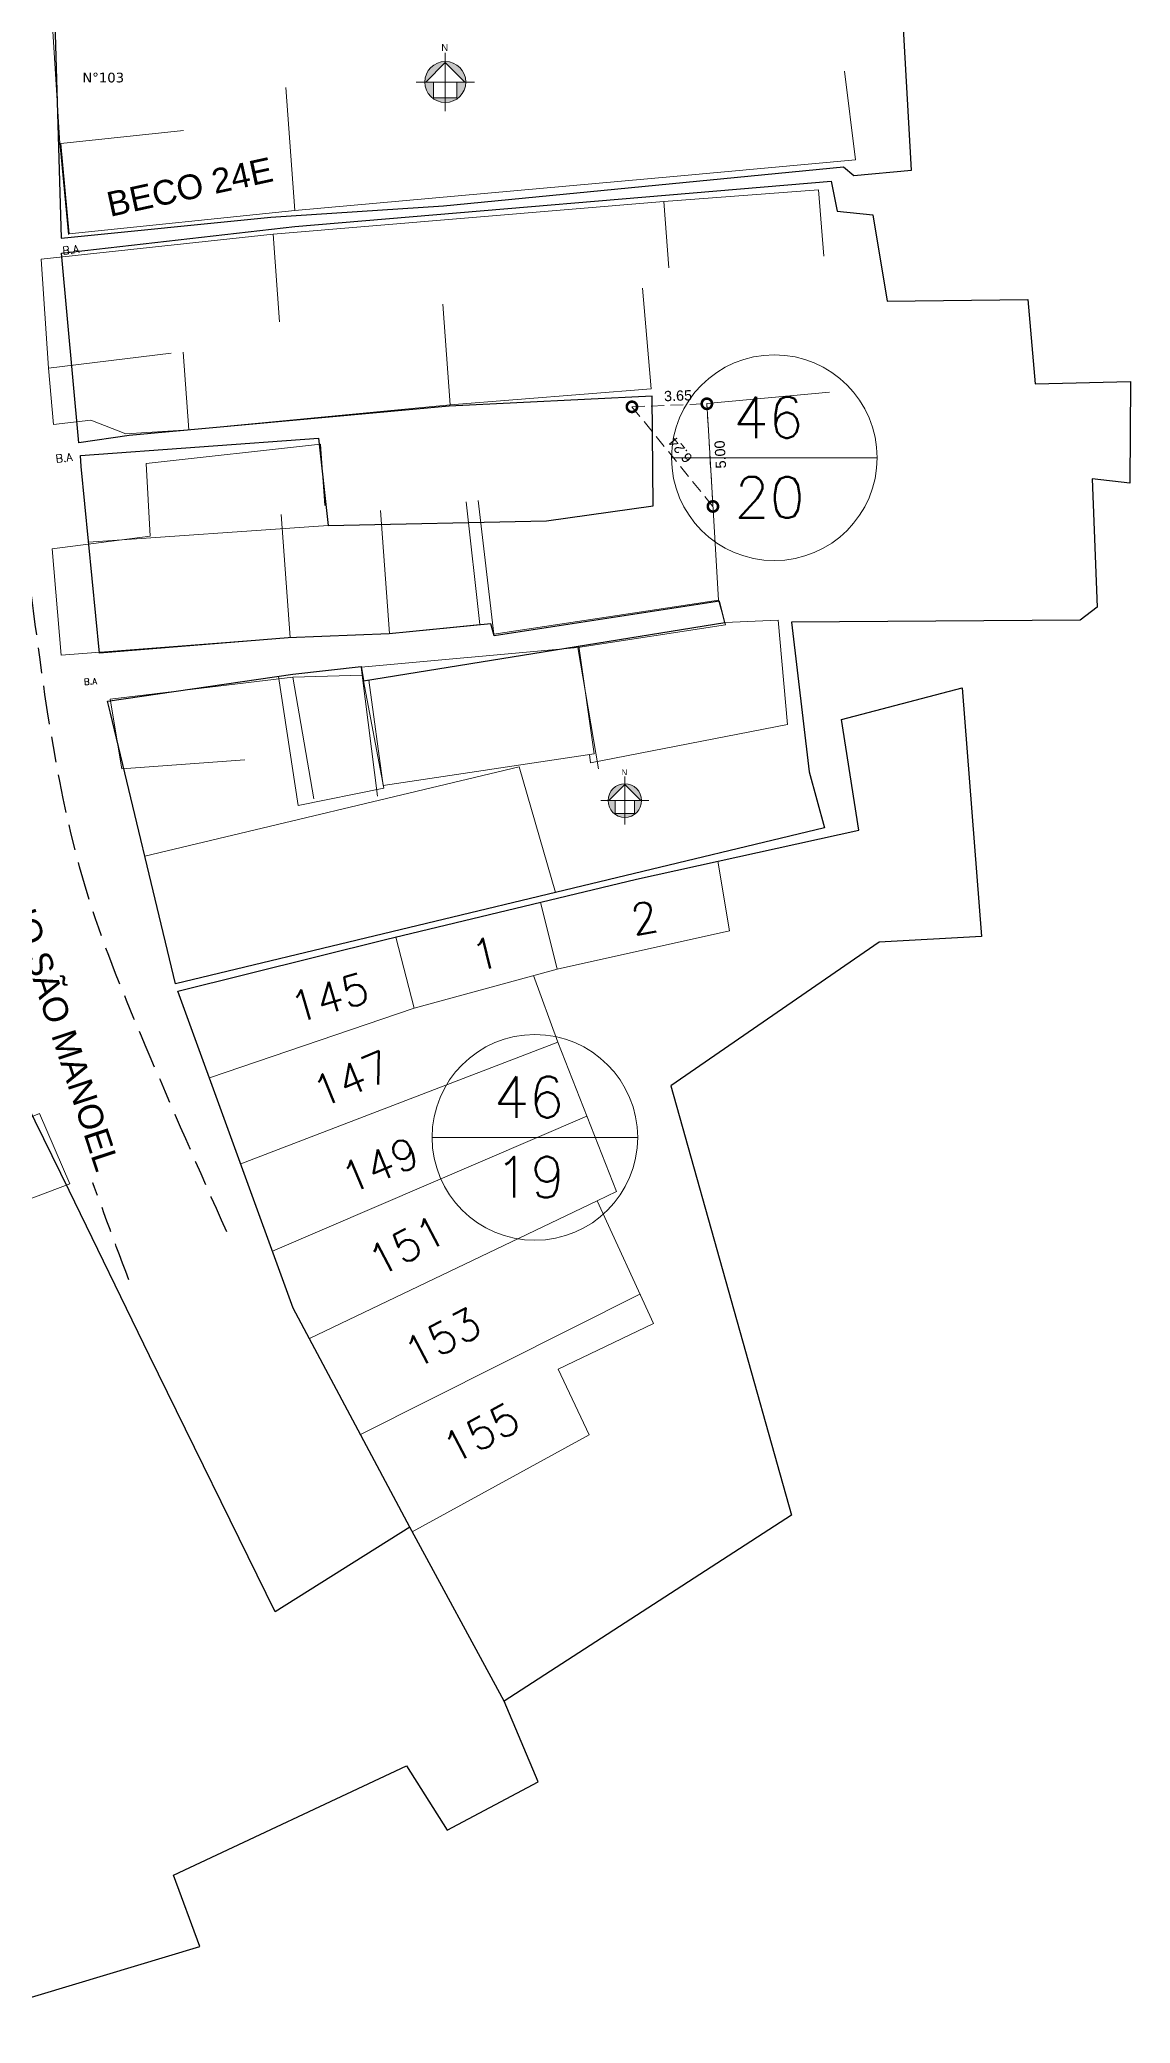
# Model space of a CAD drawing. Header units: metres. Extents: x 359188 to 359409, y 7352322 to 7352892.
# Drawn here: x 359281.7 to 359334.7, y 7352325.6 to 7352422 of the extents above; entities that cross this region are included whole.
import ezdxf
from ezdxf.enums import TextEntityAlignment as Align

# ---------------------------------------------------------------- set-up
doc = ezdxf.new("R2010")
doc.units = ezdxf.units.M
doc.header["$LTSCALE"] = 2.5
doc.set_wipeout_variables(frame=1)
doc.linetypes.add('AVT-LIN-ESTRADA DE TERRA', pattern=[0.7, 0.3, -0.1, 0.2, -0.1])
doc.linetypes.add('DLT-STY-LIN-HIDDEN', pattern=[0.375, 0.25, -0.125])
doc.layers.get('0').update_dxf_attribs({"color": 255, "lineweight": 13})
for name, color, linetype in [('0-quadras', 6, 'Continuous'), ('_COTAS', 1, 'Continuous'), ('ZZ-Carimbo Texto', 7, 'Continuous')]:
    doc.layers.add(name, color=color, linetype=linetype)
for name, color, linetype, lineweight, true_color in [('AVT-LT-CAD-ETIQUETA NUMERO DE CASA', 252, 'Continuous', 0, 0x858585), ('AVT-LT-URB-DIVISA TERRENO OU AL PREDIAL', 251, 'Continuous', 13, 0x5c5c5c), ('AVT-LT-VIA-ESTRADA DE TERRA', 8, 'AVT-LIN-ESTRADA DE TERRA', 30, 0x787878), ('AVT-PL-CAR-MARCO NORTE', 8, 'Continuous', 0, 0x828282)]:
    doc.layers.add(name, color=color, linetype=linetype, lineweight=lineweight, true_color=true_color)
for name, color, linetype, lineweight in [('COTAS', 7, 'Continuous', 9), ('DLT-C3-PRF-TUBULAÇÃO 3D -COLETOR', 2, 'Continuous', 20), ('TEXTO', 7, 'Continuous', 9)]:
    doc.layers.add(name, color=color, linetype=linetype, lineweight=lineweight)
doc.styles.add('CARIMBO', font='arial.ttf', dxfattribs={"height": 2})
doc.styles.add('Padrao', font='romans.shx', dxfattribs={"height": 1.5})
doc.styles.add('PV_GAZ', font='arial.ttf', dxfattribs={"height": 0.5})
doc.styles.add('ROMANS', font='romans.shx', dxfattribs={"height": 0.65})
doc.styles.add('ROMANS 1.50', font='romans.shx', dxfattribs={"height": 1.5})
doc.styles.add('SABESP', font='ROMANS.shx')
doc.styles.get("Standard").update_dxf_attribs({"font": 'arial.ttf'})
doc.dimstyles.new('COTA AMARRAÇÃO 1_500', dxfattribs={"dimtxt": 1.5, "dimasz": 0.018, "dimexe": 0.04, "dimexo": 0.025, "dimgap": 0.5, "dimtad": 1, "dimzin": 0, "dimdsep": 46, "dimtxsty": 'ROMANS 1.50', "dimblk": 'DOTSMALL', "dimcen": 0.09, "dimclrd": 251, "dimclre": 251, "dimclrt": 2, "dimadec": 0, "dimazin": 0, "dimtfac": 1, "dimtofl": 0, "dimtmove": 0, "dimatfit": 3, "dimldrblk": 'DOTSMALL', "dimfxl": 1, "dimtolj": 1, "dimtzin": 0, "dimlwd": 5, "dimlwe": 0, "dimarcsym": 0})

# ---------------------------------------------------------------- blocks, each defined once
blk = doc.blocks.new('_DotSmall')
at = {"color": 0, "linetype": 'ByBlock', "const_width": 0.5}
blk.add_lwpolyline([(-0.0625, 0, 1), (0.0625, 0, 1)], format="xyb", close=True, dxfattribs=at)
blk = doc.blocks.new('*D75')
at = {"layer": '_COTAS', "color": 8, "lineweight": 0, "true_color": 0x828282, "transparency": 16777216}
for p, q in [((359314.118, 7352404.332), (359314.111, 7352404.332)), ((359314.414, 7352399.341), (359314.406, 7352399.341))]:
    blk.add_line(p, q, dxfattribs=at)
at = {"layer": '_COTAS', "color": 251, "linetype": 'DLT-STY-LIN-HIDDEN', "lineweight": 5, "transparency": 16777216}
blk.add_line((359314.426, 7352399.342), (359314.131, 7352404.333), dxfattribs=at)
at = {"layer": 'Defpoints', "color": 0, "transparency": 16777216}
for p in [(359314.131, 7352404.333), (359314.131, 7352404.333), (359314.426, 7352399.342)]:
    blk.add_point(p, dxfattribs=at)
at = {"layer": '_COTAS', "color": 251, "lineweight": 5, "transparency": 16777216}
for p, rotation in [((359314.131, 7352404.333), 93.38708579749985), ((359314.426, 7352399.342), 273.3870857974999)]:
    blk.add_blockref('_DotSmall', p, dxfattribs=dict(at, rotation=rotation))
at = {"layer": '_COTAS', "color": 2, "transparency": 16777216, "insert": (359314.783, 7352401.867), "char_height": 0.5, "attachment_point": 5, "rotation": 93.38709, "style": 'PV_GAZ'}
blk.add_mtext('\\A1;5.00', dxfattribs=at)
blk = doc.blocks.new('AVT-PL-MARCO_NORTE')
at = {"layer": 'AVT-PL-CAR-MARCO NORTE', "linetype": 'Continuous', "ltscale": 0.05}
h = blk.add_hatch(color=2, dxfattribs=at)
h.paths.add_polyline_path([(3.46, 0), (3.63, 0, 0.414214), (0, 3.63), (0, 3.46)])
h.paths.add_polyline_path([(3.63, 0), (2.07, 0), (2.07, -2.77), (0, -2.77), (0, -3.63, 0.414214)])
h.paths.add_polyline_path([(0, -2.77), (-2.07, -2.77), (-2.07, 0), (-3.46, 0), (-3.63, 0, 0.414214), (0, -3.63)])
h.paths.add_polyline_path([(0, 3.46), (0, 3.63, 0.414214), (-3.63, 0), (-3.46, 0)])
at = {"layer": 'AVT-PL-CAR-MARCO NORTE', "color": 1, "linetype": 'Continuous', "ltscale": 0.05}
for p, q in [((0, 5.18), (0, -5.18)), ((5.18, 0), (-5.18, 0))]:
    blk.add_line(p, q, dxfattribs=at)
at = {"layer": 'AVT-PL-CAR-MARCO NORTE', "color": 8, "linetype": 'Continuous', "ltscale": 0.05}
blk.add_lwpolyline([(2.07, -2.77), (-2.07, -2.77), (-2.07, 0), (-3.46, 0), (0, 3.46), (3.46, 0), (2.07, 0)], close=True, dxfattribs=at)
blk.add_circle((0, 0), 3.63, dxfattribs=at)
blk.add_solid([(-3.46, 0), (-3.46, 0), (0, 3.46)], dxfattribs=at)
at = {"layer": 'AVT-PL-CAR-MARCO NORTE', "color": 2, "linetype": 'Continuous', "ltscale": 0.05}
blk.add_text('N', height=1.21, dxfattribs=at).set_placement((-0.71, 5.52))
blk = doc.blocks.new('A$C01db1aad')
at = {"layer": 'AVT-PL-CAR-MARCO NORTE', "ltscale": 2.5, "xscale": 1.5, "yscale": 1.5}
blk.add_blockref('AVT-PL-MARCO_NORTE', (0, 0), dxfattribs=at)
blk = doc.blocks.new('*D174')
at = {"layer": '_COTAS', "color": 8, "lineweight": 0, "true_color": 0x828282, "transparency": 16777216}
for p, q in [((359314.118, 7352404.332), (359314.111, 7352404.332)), ((359314.414, 7352399.341), (359314.406, 7352399.341))]:
    blk.add_line(p, q, dxfattribs=at)
at = {"layer": '_COTAS', "color": 251, "linetype": 'DLT-STY-LIN-HIDDEN', "lineweight": 5, "transparency": 16777216}
blk.add_line((359314.426, 7352399.342), (359314.131, 7352404.333), dxfattribs=at)
at = {"layer": 'Defpoints', "color": 0, "transparency": 16777216}
for p in [(359314.131, 7352404.333), (359314.131, 7352404.333), (359314.426, 7352399.342)]:
    blk.add_point(p, dxfattribs=at)
at = {"layer": '_COTAS', "color": 251, "lineweight": 5, "transparency": 16777216}
for p, rotation in [((359314.131, 7352404.333), 93.38708579749985), ((359314.426, 7352399.342), 273.3870857974999)]:
    blk.add_blockref('_DotSmall', p, dxfattribs=dict(at, rotation=rotation))
at = {"layer": '_COTAS', "color": 2, "transparency": 16777216, "insert": (359314.783, 7352401.867), "char_height": 0.5, "attachment_point": 5, "rotation": 93.38709, "style": 'PV_GAZ'}
blk.add_mtext('\\A1;5.00', dxfattribs=at)
blk = doc.blocks.new('*D179')
at = {"layer": '_COTAS', "color": 8, "lineweight": 0, "true_color": 0x828282, "transparency": 16777216}
for p, q in [((359314.118, 7352404.332), (359314.111, 7352404.332)), ((359314.414, 7352399.341), (359314.406, 7352399.341))]:
    blk.add_line(p, q, dxfattribs=at)
at = {"layer": '_COTAS', "color": 251, "linetype": 'DLT-STY-LIN-HIDDEN', "lineweight": 5, "transparency": 16777216}
blk.add_line((359314.426, 7352399.342), (359314.131, 7352404.333), dxfattribs=at)
at = {"layer": 'Defpoints', "color": 0, "transparency": 16777216}
for p in [(359314.131, 7352404.333), (359314.131, 7352404.333), (359314.426, 7352399.342)]:
    blk.add_point(p, dxfattribs=at)
at = {"layer": '_COTAS', "color": 251, "lineweight": 5, "transparency": 16777216}
for p, rotation in [((359314.131, 7352404.333), 93.38708579749985), ((359314.426, 7352399.342), 273.3870857974999)]:
    blk.add_blockref('_DotSmall', p, dxfattribs=dict(at, rotation=rotation))
at = {"layer": '_COTAS', "color": 2, "transparency": 16777216, "insert": (359314.783, 7352401.867), "char_height": 0.5, "attachment_point": 5, "rotation": 93.38709, "style": 'PV_GAZ'}
blk.add_mtext('\\A1;5.00', dxfattribs=at)
blk = doc.blocks.new('*D200')
at = {"layer": '_COTAS', "color": 251, "linetype": 'DLT-STY-LIN-HIDDEN', "lineweight": 5, "transparency": 16777216}
blk.add_line((359314.426, 7352399.342), (359310.487, 7352404.185), dxfattribs=at)
at = {"layer": '_COTAS', "color": 8, "lineweight": 0, "true_color": 0x828282, "transparency": 16777216}
for p, q in [((359310.496, 7352404.193), (359310.502, 7352404.198)), ((359314.416, 7352399.334), (359314.41, 7352399.329))]:
    blk.add_line(p, q, dxfattribs=at)
at = {"layer": 'Defpoints', "color": 0, "transparency": 16777216}
for p in [(359310.487, 7352404.185), (359310.487, 7352404.185), (359314.426, 7352399.342)]:
    blk.add_point(p, dxfattribs=at)
at = {"layer": '_COTAS', "color": 251, "lineweight": 5, "transparency": 16777216}
for p, rotation in [((359310.487, 7352404.185), 129.1238392439765), ((359314.426, 7352399.342), 309.1238392439765)]:
    blk.add_blockref('_DotSmall', p, dxfattribs=dict(at, rotation=rotation))
at = {"layer": '_COTAS', "color": 2, "transparency": 16777216, "insert": (359312.848, 7352402.082), "char_height": 0.5, "attachment_point": 5, "rotation": 129.12384, "style": 'PV_GAZ'}
blk.add_mtext('\\A1;6.24', dxfattribs=at)
blk = doc.blocks.new('*D201')
at = {"layer": '_COTAS', "color": 8, "lineweight": 0, "true_color": 0x828282, "transparency": 16777216}
for p, q in [((359314.118, 7352404.332), (359314.111, 7352404.332)), ((359314.414, 7352399.341), (359314.406, 7352399.341))]:
    blk.add_line(p, q, dxfattribs=at)
at = {"layer": '_COTAS', "color": 251, "linetype": 'DLT-STY-LIN-HIDDEN', "lineweight": 5, "transparency": 16777216}
blk.add_line((359314.426, 7352399.342), (359314.131, 7352404.333), dxfattribs=at)
at = {"layer": 'Defpoints', "color": 0, "transparency": 16777216}
for p in [(359314.131, 7352404.333), (359314.131, 7352404.333), (359314.426, 7352399.342)]:
    blk.add_point(p, dxfattribs=at)
at = {"layer": '_COTAS', "color": 251, "lineweight": 5, "transparency": 16777216}
for p, rotation in [((359314.131, 7352404.333), 93.38708579749985), ((359314.426, 7352399.342), 273.3870857974999)]:
    blk.add_blockref('_DotSmall', p, dxfattribs=dict(at, rotation=rotation))
at = {"layer": '_COTAS', "color": 2, "transparency": 16777216, "insert": (359314.783, 7352401.867), "char_height": 0.5, "attachment_point": 5, "rotation": 93.38709, "style": 'PV_GAZ'}
blk.add_mtext('\\A1;5.00', dxfattribs=at)

msp = doc.modelspace()

# ---------------------------------------------------------------- linework, layer by layer
at = {"color": 6, "flags": 128}
for points in [[(359284.066, 7352397.612), (359295.713, 7352398.415)], [(359308.431, 7352387.278), (359308.476, 7352386.87), (359318.058, 7352388.738), (359317.605, 7352393.806), (359315, 7352393.701)], [(359297.685, 7352390.902), (359298.389, 7352385.775), (359308.647, 7352387.31), (359307.909, 7352392.555)], [(359293.301, 7352391.08), (359294.25, 7352384.797), (359298.415, 7352385.638), (359297.441, 7352390.863)], [(359306.849, 7352376.853), (359315.238, 7352378.706), (359314.657, 7352382.095)], [(359299.897, 7352374.952), (359306.849, 7352376.853), (359306.035, 7352380.099)], [(359299.897, 7352374.952), (359299.001, 7352378.404)], [(359305.701, 7352376.539), (359306.878, 7352373.3)], [(359289.946, 7352371.559), (359299.897, 7352374.952)], [(359291.465, 7352367.388), (359306.878, 7352373.3), (359309.743, 7352366.046), (359308.794, 7352365.578)], [(359293.009, 7352363.146), (359308.299, 7352369.702)], [(359294.805, 7352358.893), (359308.794, 7352365.578), (359311.532, 7352359.625), (359306.898, 7352357.401), (359308.403, 7352354.214), (359299.805, 7352349.489)], [(359297.283, 7352354.231), (359310.877, 7352361.048)]]:
    msp.add_lwpolyline(points, dxfattribs=at)
at = {"layer": '0-quadras', "color": 5, "lineweight": 30, "ltscale": 0.3}
msp.add_lwpolyline([(359298.497, 7352378.282), (359310.709, 7352381.225), (359321.513, 7352383.606), (359320.679, 7352388.979), (359326.538, 7352390.53), (359327.486, 7352378.442), (359322.517, 7352378.155), (359312.38, 7352371.179), (359318.24, 7352350.299), (359304.272, 7352341.256), (359299.68, 7352349.719), (359294.021, 7352360.369), (359288.408, 7352375.782)], close=True, dxfattribs=at)
at = {"layer": '_COTAS', "color": 251, "linetype": 'DLT-STY-LIN-HIDDEN', "lineweight": 5}
msp.add_line((359310.487, 7352404.185, 1.607), (359314.131, 7352404.333, 1.607), dxfattribs=at)
at = {"layer": '_COTAS', "color": 8, "lineweight": 0, "true_color": 0x828282}
for p, q in [((359310.487, 7352404.173, 1.607), (359310.487, 7352404.165, 1.607)), ((359314.131, 7352404.321, 1.607), (359314.131, 7352404.313, 1.607)), ((359314.131, 7352404.321, 1.607), (359314.131, 7352404.313, 1.607)), ((359314.131, 7352404.321, 1.607), (359314.131, 7352404.313, 1.607)), ((359314.131, 7352404.321, 1.607), (359314.131, 7352404.313, 1.607))]:
    msp.add_line(p, q, dxfattribs=at)
at = {"layer": 'AVT-LT-URB-DIVISA TERRENO OU AL PREDIAL', "elevation": 1.828, "flags": 128}
msp.add_lwpolyline([(359283.094, 7352412.556), (359282.675, 7352417.005), (359282.321, 7352422.428), (359282.052, 7352427.291)], dxfattribs=at)
at = {"layer": 'AVT-LT-URB-DIVISA TERRENO OU AL PREDIAL', "ltscale": 2.5}
for points in [[(359320.818, 7352420.498), (359321.363, 7352416.196), (359312.681, 7352415.391), (359294.096, 7352413.723), (359283.118, 7352412.594), (359282.722, 7352416.978), (359288.688, 7352417.612)], [(359320.818, 7352420.498), (359321.363, 7352416.196), (359312.681, 7352415.391), (359294.096, 7352413.723), (359283.118, 7352412.594), (359282.722, 7352416.978), (359288.688, 7352417.612)], [(359320.818, 7352420.498), (359321.363, 7352416.196), (359312.681, 7352415.391), (359294.096, 7352413.723), (359283.118, 7352412.594), (359282.722, 7352416.978), (359288.688, 7352417.612)], [(359312.276, 7352410.935), (359312.03, 7352414.159), (359319.555, 7352414.734), (359319.825, 7352411.513)], [(359312.276, 7352410.935), (359312.03, 7352414.159), (359319.555, 7352414.734), (359319.825, 7352411.513)], [(359312.276, 7352410.935), (359312.03, 7352414.159), (359319.555, 7352414.734), (359319.825, 7352411.513)], [(359320.093, 7352404.904), (359314.13, 7352404.34), (359314.186, 7352403.302)], [(359320.093, 7352404.904), (359314.13, 7352404.34), (359314.186, 7352403.302)], [(359320.093, 7352404.904), (359314.13, 7352404.34), (359314.186, 7352403.302)], [(359303.01, 7352399.626), (359303.765, 7352393.128), (359314.702, 7352394.78), (359314.186, 7352403.302)], [(359303.01, 7352399.626), (359303.765, 7352393.128), (359314.702, 7352394.78), (359314.186, 7352403.302)], [(359303.01, 7352399.626), (359303.765, 7352393.128), (359314.702, 7352394.78), (359314.186, 7352403.302)], [(359314.702, 7352394.78), (359315.029, 7352393.591), (359307.852, 7352392.492), (359297.326, 7352391.533), (359297.362, 7352391.135), (359294.001, 7352391.049), (359285.12, 7352389.98), (359285.677, 7352386.58), (359291.66, 7352387.031)], [(359314.702, 7352394.78), (359315.029, 7352393.591), (359307.852, 7352392.492), (359297.326, 7352391.533), (359297.362, 7352391.135), (359294.001, 7352391.049), (359285.12, 7352389.98), (359285.677, 7352386.58), (359291.66, 7352387.031)], [(359314.702, 7352394.78), (359315.029, 7352393.591), (359307.852, 7352392.492), (359297.326, 7352391.533), (359297.362, 7352391.135), (359294.001, 7352391.049), (359285.12, 7352389.98), (359285.677, 7352386.58), (359291.66, 7352387.031)], [(359297.362, 7352391.135), (359298.114, 7352385.254)], [(359297.362, 7352391.135), (359298.114, 7352385.254)], [(359297.362, 7352391.135), (359298.114, 7352385.254)], [(359277.064, 7352364.108), (359283.151, 7352366.416), (359281.679, 7352369.836), (359268.982, 7352364.691), (359262.258, 7352362.266)], [(359277.064, 7352364.108), (359283.151, 7352366.416), (359281.679, 7352369.836), (359268.982, 7352364.691), (359262.258, 7352362.266)], [(359277.064, 7352364.108), (359283.151, 7352366.416), (359281.679, 7352369.836), (359268.982, 7352364.691), (359262.258, 7352362.266)]]:
    msp.add_lwpolyline(points, dxfattribs=at)
for points, elevation in [([(359294.096, 7352413.723), (359293.661, 7352419.707)], 1.743), ([(359294.096, 7352413.723), (359293.661, 7352419.707)], 1.743), ([(359294.096, 7352413.723), (359293.661, 7352419.707)], 1.743), ([(359293.039, 7352412.579), (359312.03, 7352414.159)], 1.786), ([(359293.039, 7352412.579), (359312.03, 7352414.159)], 1.786), ([(359293.039, 7352412.579), (359312.03, 7352414.159)], 1.786), ([(359282.122, 7352406.06), (359281.754, 7352411.358), (359293.039, 7352412.579), (359293.348, 7352408.322)], 1.812), ([(359282.122, 7352406.06), (359281.754, 7352411.358), (359293.039, 7352412.579), (359293.348, 7352408.322)], 1.812), ([(359282.122, 7352406.06), (359281.754, 7352411.358), (359293.039, 7352412.579), (359293.348, 7352408.322)], 1.812), ([(359282.122, 7352406.059), (359282.358, 7352403.327), (359284.169, 7352403.529), (359285.879, 7352402.868), (359288.94, 7352403.061), (359301.648, 7352404.274), (359311.429, 7352405.053), (359310.993, 7352409.958)], 1.811), ([(359282.122, 7352406.059), (359282.358, 7352403.327), (359284.169, 7352403.529), (359285.879, 7352402.868), (359288.94, 7352403.061), (359301.648, 7352404.274), (359311.429, 7352405.053), (359310.993, 7352409.958)], 1.811), ([(359282.122, 7352406.059), (359282.358, 7352403.327), (359284.169, 7352403.529), (359285.879, 7352402.868), (359288.94, 7352403.061), (359301.648, 7352404.274), (359311.429, 7352405.053), (359310.993, 7352409.958)], 1.811), ([(359301.648, 7352404.274), (359301.292, 7352409.174)], 1.829), ([(359301.648, 7352404.274), (359301.292, 7352409.174)], 1.829), ([(359301.648, 7352404.274), (359301.292, 7352409.174)], 1.829), ([(359282.122, 7352406.059), (359288.077, 7352406.793)], 1.811), ([(359282.122, 7352406.059), (359288.077, 7352406.793)], 1.811), ([(359282.122, 7352406.059), (359288.077, 7352406.793)], 1.811), ([(359288.94, 7352403.061), (359288.665, 7352406.842)], 1.833), ([(359288.94, 7352403.061), (359288.665, 7352406.842)], 1.833), ([(359288.94, 7352403.061), (359288.665, 7352406.842)], 1.833), ([(359287.056, 7352397.89), (359286.864, 7352401.437), (359295.349, 7352402.377), (359295.549, 7352399.384)], 2.395), ([(359287.056, 7352397.89), (359286.864, 7352401.437), (359295.349, 7352402.377), (359295.549, 7352399.384)], 2.395), ([(359287.056, 7352397.89), (359286.864, 7352401.437), (359295.349, 7352402.377), (359295.549, 7352399.384)], 2.395), ([(359287.056, 7352397.89), (359282.298, 7352397.279), (359282.737, 7352392.119), (359293.865, 7352392.971), (359298.703, 7352393.157), (359303.091, 7352393.599), (359302.425, 7352399.562)], 2.395), ([(359287.056, 7352397.89), (359282.298, 7352397.279), (359282.737, 7352392.119), (359293.865, 7352392.971), (359298.703, 7352393.157), (359303.091, 7352393.599), (359302.425, 7352399.562)], 2.395), ([(359287.056, 7352397.89), (359282.298, 7352397.279), (359282.737, 7352392.119), (359293.865, 7352392.971), (359298.703, 7352393.157), (359303.091, 7352393.599), (359302.425, 7352399.562)], 2.395), ([(359293.865, 7352392.971), (359293.43, 7352398.955)], 1.734), ([(359293.865, 7352392.971), (359293.43, 7352398.955)], 1.734), ([(359293.865, 7352392.971), (359293.43, 7352398.955)], 1.734), ([(359298.703, 7352393.157), (359298.268, 7352399.141)], 1.748), ([(359298.703, 7352393.157), (359298.268, 7352399.141)], 1.748), ([(359298.703, 7352393.157), (359298.268, 7352399.141)], 1.748), ([(359307.852, 7352392.492), (359308.862, 7352386.578)], 1.937), ([(359307.852, 7352392.492), (359308.862, 7352386.578)], 1.937), ([(359307.852, 7352392.492), (359308.862, 7352386.578)], 1.937), ([(359294.001, 7352391.049), (359295.011, 7352385.135)], 1.76), ([(359294.001, 7352391.049), (359295.011, 7352385.135)], 1.76), ([(359294.001, 7352391.049), (359295.011, 7352385.135)], 1.76)]:
    msp.add_lwpolyline(points, dxfattribs=dict(at, elevation=elevation))
at = {"layer": 'AVT-LT-VIA-ESTRADA DE TERRA', "ltscale": 2.5}
for points, knots in [([(359286.023, 7352361.738), (359285.21, 7352363.916), (359283.167, 7352369.388), (359280.529, 7352377.692), (359278.104, 7352386.779), (359276.405, 7352394.537), (359275.388, 7352401.333), (359275.081, 7352408.523), (359275.005, 7352413.661), (359274.955, 7352417.008)], [0, 0, 0, 0, 6.973267, 17.522085, 26.122476, 35.181025, 41.336948, 46.70778, 56.753171, 56.753171, 56.753171, 56.753171]), ([(359286.023, 7352361.738), (359285.21, 7352363.916), (359283.167, 7352369.388), (359280.529, 7352377.692), (359278.104, 7352386.779), (359276.405, 7352394.537), (359275.388, 7352401.333), (359275.081, 7352408.523), (359275.005, 7352413.661), (359274.955, 7352417.008)], [0, 0, 0, 0, 6.973267, 17.522085, 26.122476, 35.181025, 41.336948, 46.70778, 56.753171, 56.753171, 56.753171, 56.753171]), ([(359286.023, 7352361.738), (359285.21, 7352363.916), (359283.167, 7352369.388), (359280.529, 7352377.692), (359278.104, 7352386.779), (359276.405, 7352394.537), (359275.388, 7352401.333), (359275.081, 7352408.523), (359275.005, 7352413.661), (359274.955, 7352417.008)], [0, 0, 0, 0, 6.973267, 17.522085, 26.122476, 35.181025, 41.336948, 46.70778, 56.753171, 56.753171, 56.753171, 56.753171]), ([(359290.781, 7352364.072), (359289.451, 7352367.091), (359287.11, 7352372.408), (359283.109, 7352382.017), (359281.555, 7352392.574), (359280.258, 7352403.471), (359280.099, 7352411.416), (359279.869, 7352415.837), (359279.79, 7352417.35)], [0, 0, 0, 0, 9.905652, 17.44075, 31.12316, 41.652963, 50.389206, 54.93495, 54.93495, 54.93495, 54.93495]), ([(359290.781, 7352364.072), (359289.451, 7352367.091), (359287.11, 7352372.408), (359283.109, 7352382.017), (359281.555, 7352392.574), (359280.258, 7352403.471), (359280.099, 7352411.416), (359279.869, 7352415.837), (359279.79, 7352417.35)], [0, 0, 0, 0, 9.905652, 17.44075, 31.12316, 41.652963, 50.389206, 54.93495, 54.93495, 54.93495, 54.93495]), ([(359290.781, 7352364.072), (359289.451, 7352367.091), (359287.11, 7352372.408), (359283.109, 7352382.017), (359281.555, 7352392.574), (359280.258, 7352403.471), (359280.099, 7352411.416), (359279.869, 7352415.837), (359279.79, 7352417.35)], [0, 0, 0, 0, 9.905652, 17.44075, 31.12316, 41.652963, 50.389206, 54.93495, 54.93495, 54.93495, 54.93495])]:
    msp.add_open_spline(points, degree=3, knots=knots, dxfattribs=at)
at = {"layer": 'COTAS', "ltscale": 4}
for p, q in [((359312.41, 7352401.702), (359322.41, 7352401.702)), ((359300.767, 7352368.661), (359310.767, 7352368.661))]:
    msp.add_line(p, q, dxfattribs=at)
at = {"layer": 'COTAS'}
for centre in [(359317.41, 7352401.709), (359305.767, 7352368.668)]:
    msp.add_circle(centre, 5, dxfattribs=at)

# ---------------------------------------------------------------- block references
at = {"ltscale": 2.5}
for p, xscale, yscale, zscale in [((359301.412, 7352419.973), 0.1829218435869195, 0.1829218435869195, 0.1829218435869195), ((359301.412, 7352419.973), 0.1829218435869195, 0.1829218435869195, 0.1829218435869195), ((359301.412, 7352419.973), 0.1829218435869195, 0.1829218435869195, 0.1829218435869195), ((359301.412, 7352419.973), 0.1829218435869195, 0.1829218435869195, 0.1829218435869195), ((359310.141, 7352385.044), 0.15, 0.15, 0.15), ((359310.141, 7352385.044), 0.15, 0.15, 0.15), ((359310.141, 7352385.044), 0.15, 0.15, 0.15), ((359310.141, 7352385.044), 0.15, 0.15, 0.15)]:
    msp.add_blockref('A$C01db1aad', p, dxfattribs=dict(at, xscale=xscale, yscale=yscale, zscale=zscale))
at = {"layer": '_COTAS', "color": 251, "lineweight": 5}
for p, rotation in [((359310.487, 7352404.185, 1.607), 182.3262655841412), ((359314.131, 7352404.333, 1.607), 2.326265584141306), ((359314.131, 7352404.333, 1.607), 2.326265584141306), ((359314.131, 7352404.333, 1.607), 2.326265584141306), ((359314.131, 7352404.333, 1.607), 2.326265584141306)]:
    msp.add_blockref('_DotSmall', p, dxfattribs=dict(at, rotation=rotation))

# ---------------------------------------------------------------- texts
at = {"layer": '0-quadras', "char_height": 1.5, "attachment_point": 2, "style": 'Padrao'}
for s, insert, rotation in [('2', (359310.96, 7352380.072), 9.86619), ('1', (359303.181, 7352378.329), 13.72033), ('145', (359295.569, 7352376.183), 16.38151), ('147', (359296.57, 7352372.209), 22.38637), ('149', (359297.955, 7352368.015), 22.38637), ('151', (359299.186, 7352364.08), 27.58874), ('153', (359300.928, 7352359.593), 27.58874), ('155', (359302.803, 7352354.965), 27.58874)]:
    msp.add_mtext_dynamic_manual_height_columns(s, width=6.01885, gutter_width=7.5, heights=[1.5], dxfattribs=dict(at, insert=insert, rotation=rotation))
at = {"layer": '_COTAS', "color": 2, "insert": (359312.728, 7352404.724, 1.607), "char_height": 0.5, "attachment_point": 5, "rotation": 2.0768, "style": 'PV_GAZ'}
msp.add_mtext('\\A1;3.65', dxfattribs=at)
msp.add_mtext('\\A1;3.65', dxfattribs=at)
msp.add_mtext('\\A1;3.65', dxfattribs=at)
msp.add_mtext('\\A1;3.65', dxfattribs=at)
at = {"layer": 'AVT-LT-CAD-ETIQUETA NUMERO DE CASA', "insert": (359283.758, 7352420.426, 411.789), "char_height": 0.47, "attachment_point": 1}
msp.add_mtext_dynamic_manual_height_columns('{\\fVerdana|b0|i0|c0|p34;N°103}', width=0.47, gutter_width=1, heights=[0.574], dxfattribs=at)
at = {"layer": 'DLT-C3-PRF-TUBULAÇÃO 3D -COLETOR', "color": 2, "linetype": 'AVT-LIN-ESTRADA DE TERRA', "lineweight": 20, "attachment_point": 5, "style": 'ROMANS'}
for insert, char_height, rotation in [((359283.201, 7352411.814, 1.536), 0.3891, 6.30937), ((359283.201, 7352411.814, 1.536), 0.3891, 6.30937), ((359283.201, 7352411.814, 1.536), 0.3891, 6.30937), ((359283.201, 7352411.814, 1.536), 0.3891, 6.30937), ((359282.874, 7352401.702, 1.536), 0.3891, 6.30937), ((359282.874, 7352401.702, 1.536), 0.3891, 6.30937), ((359282.874, 7352401.702, 1.536), 0.3891, 6.30937), ((359282.874, 7352401.702, 1.536), 0.3891, 6.30937), ((359284.158, 7352390.831, 1.536), 0.3, 4.02166), ((359284.158, 7352390.831, 1.536), 0.3, 4.02166), ((359284.158, 7352390.831, 1.536), 0.3, 4.02166), ((359284.158, 7352390.831, 1.536), 0.3, 4.02166)]:
    msp.add_mtext('B.A', dxfattribs=dict(at, insert=insert, char_height=char_height, rotation=rotation))
at = {"layer": 'TEXTO', "style": 'SABESP'}
for s, p in [('46', (359317.12, 7352402.668)), ('46', (359317.12, 7352402.668)), ('20', (359317.179, 7352398.781)), ('20', (359317.179, 7352398.781)), ('46', (359305.477, 7352369.627)), ('46', (359305.477, 7352369.627)), ('19', (359305.536, 7352365.74)), ('19', (359305.536, 7352365.74))]:
    msp.add_text(s, height=2, dxfattribs=at).set_placement(p, align=Align.CENTER)

# ---------------------------------------------------------------- dimensions: what is measured, and where the dimension line sits
at = {"layer": '_COTAS', "color": 2}
for p2, override, picture, middle in [((359310.487, 7352404.185, 1.607), {"dimscale": 0.5, "dimtxt": 0.2, "dimasz": 2, "dimtxsty": 'PV_GAZ', "dimclre": 8}, '*D200', (359312.848, 7352402.082, 1.607)), ((359314.131, 7352404.333, 1.607), {"dimscale": 0.5, "dimtxt": 0.1, "dimasz": 2, "dimtxsty": 'PV_GAZ', "dimclre": 8}, '*D75', (359314.783, 7352401.867, 1.607)), ((359314.131, 7352404.333, 1.607), {"dimscale": 0.5, "dimtxt": 0.1, "dimasz": 2, "dimtxsty": 'PV_GAZ', "dimclre": 8}, '*D174', (359314.783, 7352401.867, 1.607)), ((359314.131, 7352404.333, 1.607), {"dimscale": 0.5, "dimtxt": 0.1, "dimasz": 2, "dimtxsty": 'PV_GAZ', "dimclre": 8}, '*D179', (359314.783, 7352401.867, 1.607)), ((359314.131, 7352404.333, 1.607), {"dimscale": 0.5, "dimtxt": 0.1, "dimasz": 2, "dimtxsty": 'PV_GAZ', "dimclre": 8}, '*D201', (359314.783, 7352401.867, 1.607))]:
    dim = msp.add_aligned_dim(p1=(359314.426, 7352399.342, 1.607), p2=p2, distance=0, dimstyle='COTA AMARRAÇÃO 1_500', override=override, dxfattribs=at)
    dim.commit()
    dim.dimension.update_dxf_attribs({"geometry": picture, "text_midpoint": middle})

# ---------------------------------------------------------------- next in the draw order: wipeouts: each hides what was drawn before it
at = {"linetype": 'Continuous', "ltscale": 4}
for points in [[(359284.912, 7352412.922), (359293.535, 7352414.806), (359293.09, 7352416.84), (359284.467, 7352414.955)], [(359276.608, 7352389.353), (359284.143, 7352366.439), (359286.35, 7352367.164), (359278.814, 7352390.079)]]:
    msp.add_wipeout(points, dxfattribs=at).dxf.layer = 'ZZ-Carimbo Texto'

# ---------------------------------------------------------------- next in the draw order: wipeouts: each hides what was drawn before it
for points in [[(359284.912, 7352412.922), (359293.535, 7352414.806), (359293.09, 7352416.84), (359284.467, 7352414.955)], [(359276.608, 7352389.353), (359284.143, 7352366.439), (359286.35, 7352367.164), (359278.814, 7352390.079)]]:
    msp.add_wipeout(points, dxfattribs=at).dxf.layer = 'ZZ-Carimbo Texto'

# ---------------------------------------------------------------- next in the draw order: linework, layer by layer
at = {"color": 6, "flags": 128}
msp.add_lwpolyline([(359286.801, 7352382.338), (359305.011, 7352386.676), (359306.771, 7352380.579)], dxfattribs=at)
at = {"layer": '0-quadras', "color": 5, "lineweight": 30, "ltscale": 0.3}
for points in [[(359282.289, 7352427.298), (359282.733, 7352412.39), (359292.931, 7352413.405), (359301.321, 7352413.963), (359320.772, 7352415.847), (359321.273, 7352415.422), (359324.087, 7352415.687), (359323.644, 7352423.443)], [(359277.082, 7352325.601), (359289.468, 7352329.34), (359288.198, 7352332.797), (359299.526, 7352338.123), (359301.502, 7352334.984), (359305.92, 7352337.339), (359304.272, 7352341.256), (359299.68, 7352349.719), (359293.134, 7352345.604), (359287.033, 7352358.052), (359283.118, 7352366.08), (359281.07, 7352370.279)]]:
    msp.add_lwpolyline(points, dxfattribs=at)
msp.add_lwpolyline([(359283.668, 7352401.826), (359295.247, 7352402.667), (359295.713, 7352398.415), (359306.335, 7352398.638), (359311.525, 7352399.374), (359311.474, 7352404.699), (359301.599, 7352404.21), (359286.036, 7352402.795), (359283.596, 7352402.426), (359282.754, 7352411.658), (359294.092, 7352412.956), (359320.172, 7352415.16), (359320.473, 7352413.689), (359322.209, 7352413.512), (359322.9, 7352409.323), (359329.733, 7352409.407), (359330.094, 7352405.297), (359334.723, 7352405.421), (359334.705, 7352400.466), (359332.871, 7352400.679), (359333.11, 7352394.445), (359332.285, 7352393.821), (359318.247, 7352393.72), (359319.102, 7352386.442), (359319.843, 7352383.716), (359288.285, 7352376.142), (359285.134, 7352389.299), (359284.989, 7352389.88), (359294.004, 7352391.181), (359297.323, 7352391.558), (359297.441, 7352390.863), (359315, 7352393.701), (359314.748, 7352394.741), (359303.789, 7352393.059), (359303.618, 7352393.636), (359298.687, 7352393.147), (359293.767, 7352392.948), (359284.593, 7352392.211), (359283.708, 7352401.279)], close=True, dxfattribs=at)

# ---------------------------------------------------------------- next in the draw order: texts
at = {"layer": 'ZZ-Carimbo Texto', "linetype": 'Continuous', "ltscale": 4, "style": 'CARIMBO'}
for s, rotation, p in [('BECO 24E', 12.33005, (359288.985, 7352414.877)), ('RUA CAMINHO SÃO MANOEL', 288.20305, (359281.352, 7352378.255))]:
    msp.add_text(s, height=1.2, rotation=rotation, dxfattribs=at).set_placement(p, align=Align.MIDDLE_CENTER)

# ---------------------------------------------------------------- next in the draw order: wipeouts: each hides what was drawn before it
at = {"linetype": 'Continuous', "ltscale": 4}
msp.add_wipeout([(359274.399, 7352346.585), (359282.374, 7352350.582), (359281.441, 7352352.443), (359273.467, 7352348.447)], dxfattribs=at).dxf.layer = 'ZZ-Carimbo Texto'

doc.saveas('drawing.dxf')
